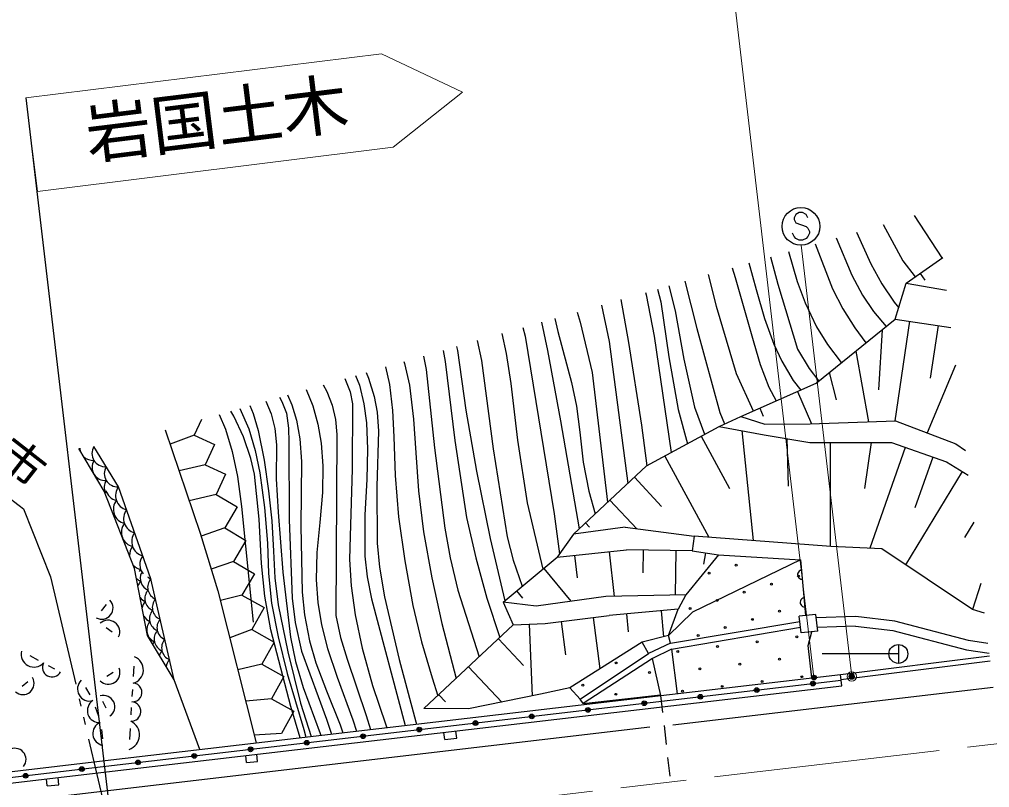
# Model space of a CAD drawing. Units: millimetres, scale not verified. Extents: x 40000 to 680000, y 20000 to 380000.
# Drawn here: x 501860 to 553277, y 272586 to 313291 of the extents above; entities that cross this region are included whole.
import ezdxf
from ezdxf.enums import TextEntityAlignment as Align

# ---------------------------------------------------------------- set-up
doc = ezdxf.new("R2010")
doc.units = ezdxf.units.MM
doc.header["$LTSCALE"] = 1000
doc.header["$PDMODE"] = 32
doc.header["$PDSIZE"] = 500
doc.linetypes.add('CHAIN', pattern=[18.5, 12, -1.5, 3.5, -1.5])
for name, color, linetype, lineweight in [('M-BGD', 7, 'Continuous', 25), ('M-BMK', 2, 'CHAIN', 13), ('M-BMK-OTRS', 5, 'Continuous', 25), ('M-BMK-ROW', 30, 'Continuous', 25), ('M-STR-HTXT', 7, 'Continuous', 13), ('M-STR-STR1', 1, 'Continuous', 25), ('M-STR-STRC', 7, 'Continuous', 25)]:
    doc.layers.add(name, color=color, linetype=linetype, lineweight=lineweight)
doc.layers.add('M-BMK-HTXT', color=7, linetype='Continuous')
doc.styles.add('ＭＳ ゴシック', font='')
doc.styles.get('ＭＳ ゴシック').set_extended_font_data('MS Gothic')

msp = doc.modelspace()

# ---------------------------------------------------------------- linework, layer by layer
at = {"layer": 'M-BGD'}
for p, q in [((549288, 302897), (550746, 300649)), ((548860, 299323), (550794, 300682)), ((549589, 299835), (549847, 299469)), ((548275, 297410), (548860, 299323)), ((548860, 299323), (550998, 298943)), ((544084, 294011), (548275, 297410)), ((549031, 297298), (548249, 292021)), ((548275, 297410), (551229, 296972)), ((547576, 296844), (547382, 293659)), ((550544, 297074), (550129, 294276)), ((546179, 295711), (546855, 291973)), ((551464, 294966), (549972, 291379)), ((544782, 294577), (545150, 293126)), ((540100, 292258), (544084, 294011)), ((543088, 293572), (543837, 291869)), ((541096, 292696), (541281, 292274)), ((511505, 292091), (511127, 291269)), ((538949, 291727), (540100, 292258)), ((540100, 292258), (541366, 291852)), ((509589, 291543), (511441, 286074)), ((535095, 289633), (538949, 291727)), ((538949, 291727), (541328, 291280)), ((541366, 291852), (543759, 291866)), ((543759, 291866), (548298, 292023)), ((548298, 292023), (551490, 290795)), ((511127, 291269), (509846, 290784)), ((511127, 291269), (512205, 290774)), ((537985, 291203), (539493, 288428)), ((540138, 291503), (540750, 285671)), ((541328, 291280), (543746, 290875)), ((542537, 291077), (542595, 288556)), ((512205, 290774), (511710, 289697)), ((543746, 290875), (548074, 290869)), ((544828, 290873), (544821, 285362)), ((546992, 290871), (546648, 288442)), ((548803, 290613), (546922, 285265)), ((548074, 290869), (550991, 289843)), ((551490, 290795), (551994, 290440)), ((536058, 290157), (538398, 285849)), ((550262, 290100), (549313, 287402)), ((511710, 289697), (510322, 289377)), ((511710, 289697), (512788, 289202)), ((531220, 286010), (535095, 289633)), ((550991, 289843), (552145, 289145)), ((512788, 289202), (512293, 288124)), ((534449, 289029), (535891, 287487)), ((551816, 289344), (548823, 284396)), ((512293, 288124), (510863, 287781)), ((512293, 288124), (513408, 287461)), ((513408, 287461), (512746, 286346)), ((533157, 287822), (534575, 286306)), ((531866, 286614), (532079, 286386)), ((552438, 286649), (551946, 285836)), ((511441, 286074), (512380, 283015)), ((512746, 286346), (511491, 285910)), ((512746, 286346), (513861, 285683)), ((531220, 286010), (530368, 284792)), ((533960, 286386), (531220, 286010)), ((533960, 286386), (537616, 285908)), ((537616, 285908), (537521, 285136)), ((544857, 285360), (537616, 285908)), ((513861, 285683), (513198, 284568)), ((530368, 284792), (534038, 285184)), ((531285, 284890), (531412, 283705)), ((533121, 285086), (533374, 282721)), ((537521, 285136), (534038, 285184)), ((534909, 285172), (534892, 283961)), ((536651, 285148), (536618, 282785)), ((538903, 284912), (537186, 282796)), ((537521, 285136), (538903, 284912)), ((538212, 285024), (538115, 284422)), ((538903, 284912), (543248, 284652)), ((547568, 285235), (544857, 285360)), ((552377, 282022), (547568, 285235)), ((513198, 284568), (512031, 284152)), ((513198, 284568), (514313, 283906)), ((527493, 282411), (530368, 284792)), ((543248, 284652), (537524, 281887)), ((543248, 284652), (543515, 281699)), ((514313, 283906), (513651, 282791)), ((529649, 284197), (531089, 282458)), ((543120, 283956), (543105, 283895)), ((543105, 283895), (543113, 283815)), ((543145, 284009), (543120, 283956)), ((543190, 284063), (543145, 284009)), ((543238, 284097), (543190, 284063)), ((543296, 284123), (543238, 284097)), ((543113, 283815), (543138, 283757)), ((543138, 283757), (543172, 283710)), ((543172, 283710), (543227, 283665)), ((543227, 283665), (543279, 283639)), ((543279, 283639), (543341, 283625)), ((552818, 283399), (552377, 282022)), ((512380, 283015), (514410, 274951)), ((528212, 283007), (528525, 282629)), ((537186, 282796), (532940, 282713)), ((537186, 282796), (536779, 282042)), ((506217, 281951), (506474, 282281)), ((513651, 282791), (512509, 282502)), ((513651, 282791), (514830, 282135)), ((529239, 282203), (527493, 282411)), ((527493, 282411), (528036, 281209)), ((532940, 282713), (529239, 282203)), ((543253, 282480), (543239, 282418)), ((543239, 282418), (543246, 282339)), ((543246, 282339), (543271, 282281)), ((543279, 282532), (543253, 282480)), ((543271, 282281), (543306, 282233)), ((543324, 282587), (543279, 282532)), ((543371, 282621), (543324, 282587)), ((543429, 282646), (543371, 282621)), ((514830, 282135), (514175, 280955)), ((536779, 282042), (533119, 281714)), ((534034, 281796), (534120, 280840)), ((535864, 281960), (535988, 280576)), ((536253, 280641), (536779, 282042)), ((537524, 281887), (536253, 280641)), ((543306, 282233), (543360, 282188)), ((543360, 282188), (543413, 282163)), ((543413, 282163), (543474, 282148)), ((553002, 281830), (552377, 282022)), ((528036, 281209), (529724, 281279)), ((529724, 281279), (533119, 281714)), ((530573, 281388), (530798, 279630)), ((532271, 281605), (532620, 278879)), ((536361, 280235), (543218, 281394)), ((544072, 281759), (543186, 281663)), ((543290, 280780), (543186, 281663)), ((544176, 280877), (544072, 281759)), ((546185, 281650), (544094, 281574)), ((548247, 281397), (546185, 281650)), ((552157, 280382), (548247, 281397)), ((506769, 280828), (506459, 281055)), ((514175, 280955), (513010, 280516)), ((514175, 280955), (515354, 280300)), ((523298, 276769), (528036, 281209)), ((528880, 281244), (529037, 277447)), ((536413, 279926), (543254, 281083)), ((544176, 280877), (543290, 280780)), ((543656, 280107), (543850, 280842)), ((546163, 281149), (544152, 281076)), ((546163, 281149), (548154, 280905)), ((548154, 280905), (552056, 279892)), ((515354, 280300), (514699, 279120)), ((527246, 280469), (528577, 279049)), ((534856, 280296), (531035, 277875)), ((536253, 280641), (534856, 280296)), ((535199, 279693), (534856, 280296)), ((536361, 280235), (535199, 279693)), ((536361, 280235), (536253, 280641)), ((553190, 280223), (552157, 280382)), ((536413, 279926), (535403, 279424)), ((536413, 279926), (536724, 277561)), ((543864, 278396), (543656, 280107)), ((548441, 280169), (548441, 279169)), ((552056, 279892), (553251, 279707)), ((502406, 279583), (502853, 279346)), ((531578, 277277), (535199, 279693)), ((535403, 279424), (531745, 277038)), ((535853, 277459), (535403, 279424)), ((548441, 279669), (544404, 279676)), ((545368, 278572), (553267, 279566)), ((553300, 279288), (545400, 278300)), ((503392, 279060), (503727, 278882)), ((506501, 278489), (506821, 278703)), ((507905, 278478), (507937, 279012)), ((514699, 279120), (513435, 278825)), ((514699, 279120), (515878, 278465)), ((525667, 278989), (527420, 277119)), ((501999, 277953), (502303, 278206)), ((515878, 278465), (515223, 277285)), ((545438, 277976), (545368, 278572)), ((505366, 277891), (505598, 277495)), ((507842, 277413), (507864, 277793)), ((531035, 277875), (529478, 277536)), ((531035, 277875), (531578, 277277)), ((506456, 276790), (506286, 277149)), ((515223, 277285), (513853, 277165)), ((515223, 277285), (516402, 276630)), ((524088, 277509), (524436, 277137)), ((529478, 277536), (525663, 276763)), ((531745, 277038), (531578, 277277)), ((531745, 277038), (535842, 277504)), ((505882, 276863), (506047, 276375)), ((507784, 276442), (507807, 276837)), ((516402, 276630), (515747, 275450)), ((525663, 276763), (523298, 276769)), ((506214, 275661), (506271, 275169)), ((507706, 275133), (507740, 275711)), ((515747, 275450), (514306, 275367)), ((524398, 275130), (524354, 275510)), ((524398, 275130), (525038, 275201)), ((525038, 275201), (524993, 275585)), ((513901, 273923), (513859, 274283)), ((514485, 273974), (514440, 274351)), ((513901, 273923), (514485, 273974)), ((503331, 272683), (503288, 273044)), ((503954, 272738), (503909, 273117)), ((503331, 272683), (503954, 272738))]:
    msp.add_line(p, q, dxfattribs=at)
for points in [[(547633, 302424), (548675, 300500), (549325, 299650)], [(546224, 302021), (546989, 300334), (547565, 299279), (548212, 298309), (548458, 298010)], [(544030, 301393), (544954, 299007), (545491, 297964), (546136, 296956), (546726, 296154)], [(545141, 301711), (545978, 299739), (546546, 298681), (547124, 297813), (547788, 297016)], [(542626, 300992), (543086, 299405), (543509, 298268), (544106, 297000), (544684, 296066), (545407, 295109), (545419, 295094)], [(540510, 300386), (540905, 298974), (541350, 297436), (541844, 296089), (542268, 295180), (542872, 294164), (543268, 293652)], [(541657, 300715), (542051, 299259), (543102, 295814), (543723, 294794), (544220, 294121)], [(538357, 299771), (538794, 298099), (539850, 294522), (540751, 292545)], [(539629, 300135), (539794, 299613), (540778, 296156), (541115, 295002), (541577, 293811), (541962, 293077)], [(537132, 299421), (537761, 296908), (538987, 292470), (539222, 291853)], [(535044, 298823), (535075, 298697), (535495, 296514), (536398, 290341)], [(535681, 299005), (535846, 298321), (536270, 295416), (536777, 292626), (537262, 290810)], [(536270, 299174), (536617, 297850), (537072, 295292), (537629, 292751), (538176, 291307)], [(533734, 298449), (534144, 296179), (534830, 291791), (535107, 289640)], [(531420, 297787), (531575, 297245), (532217, 294575), (533029, 287702)], [(532706, 298155), (533119, 296220), (534105, 288708)], [(529527, 297246), (529845, 295754), (530535, 292018), (531523, 286293)], [(530229, 297446), (530389, 296750), (531112, 294060), (531381, 292803), (531561, 291415), (531744, 289823), (532030, 288298), (532373, 287089)], [(528546, 296965), (528665, 296506), (530202, 287092), (530490, 284967)], [(526122, 296272), (526344, 295222), (526973, 290538), (527707, 285877), (528032, 284644), (528513, 283256)], [(527434, 296647), (527662, 295594), (527899, 294007), (528260, 290994), (528770, 287683), (529603, 284158)], [(524314, 295755), (524425, 295160), (524944, 290987), (525557, 286891), (526043, 284753), (526630, 282631), (527315, 280534)], [(525031, 295960), (525079, 295751), (525526, 292584), (526085, 289349), (526810, 285781), (527585, 282487)], [(522240, 295161), (522274, 295053), (522525, 293903), (522747, 292113), (522868, 290318), (523014, 288320), (523284, 286138), (523720, 283693), (524255, 281288), (524998, 278362)], [(523267, 295455), (523420, 294742), (523857, 290583), (524408, 286334), (524682, 284758), (525087, 283056), (526232, 279518)], [(521259, 294881), (521468, 293954), (521633, 292564), (521696, 291164), (521765, 289130), (521954, 286937), (522280, 284601), (522714, 282239), (523169, 280315), (523728, 278395), (524031, 277456)], [(519105, 294265), (519383, 293555), (519510, 292918), (519499, 289459), (519381, 285909), (519348, 284677), (519435, 283280), (519656, 281740), (520028, 279978), (520581, 277999), (521275, 275911), (521327, 275760)], [(519680, 294429), (519880, 293903), (520116, 292927), (520252, 291909), (520315, 290511), (520274, 288910), (520165, 287048), (520159, 284850), (520286, 283754), (520527, 282580), (522301, 275874)], [(520229, 294586), (520363, 294274), (520658, 293315), (520813, 292474), (520886, 291479), (520797, 288541), (520813, 285541), (520937, 284262), (521210, 282689), (521983, 279382), (522866, 276068), (522905, 275945)], [(517058, 293679), (517411, 292815), (517682, 291841), (517855, 290829), (517944, 289631), (517923, 288228), (517788, 286637), (517629, 285041), (517585, 283594), (517672, 282395), (517871, 281206), (518187, 279954), (518697, 278438), (519528, 276185), (519724, 275573)], [(517956, 293936), (518157, 293573), (518436, 292858), (518604, 292086), (518674, 291291), (518638, 281710), (518880, 280545), (519222, 279394), (520245, 276398), (520470, 275660)], [(515639, 293273), (515776, 293049), (516022, 292421), (516129, 291633), (516130, 290895), (516164, 286784), (516307, 282625), (516478, 281340), (516801, 279824), (518127, 276216), (518398, 275418)], [(516059, 293394), (516296, 292867), (516547, 292048), (516722, 291066), (516809, 289858), (516778, 286442), (516852, 282935), (516971, 281738), (517229, 280360), (517562, 279205), (518126, 277706), (518859, 275918), (519008, 275489)], [(513546, 292675), (514011, 291597), (514358, 290449), (514602, 289271), (514855, 287437), (515004, 285530), (515065, 283931), (515226, 282354), (515567, 280571), (516052, 278630), (516930, 275671), (517036, 275258)], [(514072, 292825), (514243, 292416), (514519, 291504), (514839, 289936), (515065, 288320), (515244, 286730), (515320, 285111), (515392, 283697), (515569, 282270), (516084, 279784), (516758, 277067), (517319, 275291)], [(514924, 293069), (515198, 292398), (515393, 291622), (515479, 290755), (515473, 288951), (515569, 287181), (515829, 283993), (516221, 280564), (516498, 279270), (516901, 277891), (517798, 275449), (517829, 275351)], [(512446, 292360), (512774, 291571), (513137, 290402), (513419, 289068), (513631, 287484), (514241, 281353)], [(516735, 275223), (516249, 276883), (515177, 280952), (514873, 282724), (514684, 284463), (514560, 286816), (514320, 289202), (514128, 290032), (513739, 291168), (513226, 292265), (513066, 292538)], [(510053, 278296), (508650, 280654), (507968, 284191), (506353, 288302), (505007, 290563)], [(511422, 274602), (510053, 278296), (508823, 283647), (507111, 288529), (505806, 290655)], [(461857, 268857), (462793, 268614), (464786, 268522), (470876, 269228), (505867, 273348), (545438, 277976)]]:
    msp.add_lwpolyline(points, dxfattribs=at)
for centre, radius in [((539845, 284375), 50), ((538408, 283945), 50), ((543149, 283798), 50), ((541712, 283368), 50), ((540275, 282938), 50), ((538838, 282508), 50), ((537401, 282077), 50), ((542142, 281931), 50), ((540705, 281501), 50), ((539268, 281071), 50), ((537831, 280640), 50), ((540960, 280313), 50), ((543066, 280570), 50), ((536748, 279801), 50), ((538854, 280057), 50), ((548441, 279669), 500), ((533490, 279190), 50), ((542141, 279389), 50), ((535249, 278690), 50), ((537929, 278876), 50), ((540035, 279132), 50), ((541216, 278208), 50), ((543322, 278464), 50), ((531725, 278013), 50), ((537005, 277695), 50), ((539110, 277951), 50), ((533472, 277531), 50)]:
    msp.add_circle(centre, radius, dxfattribs=at)
for centre, radius, start, end in [((505756, 290624), 702, 184.5612, 195.0406), ((506406, 290292), 702, 148.8079, 274.283), ((505756, 290624), 702, 225.7485, 274.283), ((506409, 289561), 702, 148.8079, 274.283), ((507059, 289228), 702, 148.8079, 274.283), ((507061, 288498), 702, 148.8079, 204.0529), ((507731, 288061), 777, 142.9625, 255.6783), ((507078, 287832), 777, 142.9625, 151.7246), ((507191, 288556), 777, 196.9272, 255.6783), ((507618, 287336), 777, 142.9625, 255.6783), ((507078, 287832), 777, 251.1546, 255.6783), ((507506, 286611), 777, 142.9625, 147.244), ((508159, 286840), 777, 142.9625, 255.6783), ((508046, 286116), 777, 142.9625, 200.7432), ((508587, 285620), 777, 142.9625, 255.6783), ((508046, 286116), 777, 202.1361, 255.6783), ((508474, 284895), 777, 142.9625, 181.2169), ((509015, 284400), 777, 142.9625, 219.4379), ((508474, 284895), 777, 221.6624, 255.6783), ((508902, 283675), 777, 142.9625, 152.4246), ((508945, 283676), 682, 155.1105, 246.6296), ((508551, 284149), 682, 224.9152, 246.6296), ((508798, 283078), 682, 139.2716, 163.3134), ((509093, 284273), 682, 228.4862, 246.6296), ((509339, 283203), 682, 139.2716, 246.6296), ((509191, 282605), 682, 139.2716, 246.6296), ((506224, 282104), 598, 240.4694, 43.4647), ((508798, 283078), 682, 218.5331, 246.6296), ((509044, 282008), 682, 139.2716, 171.5076), ((509585, 282132), 682, 139.2716, 246.6296), ((509438, 281535), 682, 139.2716, 246.6296), ((506556, 280835), 621, 334.8973, 132.5545), ((509044, 282008), 682, 210.3389, 246.6296), ((509290, 280938), 682, 139.2716, 246.6296), ((509831, 281062), 682, 139.2716, 246.6296), ((509684, 280465), 682, 139.2716, 246.6296), ((509536, 279867), 682, 139.2716, 152.5154), ((510078, 279992), 682, 139.2716, 246.6296), ((502636, 279666), 691, 167.3239, 316.8155), ((509930, 279395), 682, 139.2716, 162.6889), ((507698, 278830), 732, 284.7106, 68.471), ((510324, 278922), 682, 139.2716, 174.8689), ((503590, 278961), 507, 152.7135, 331.4259), ((506577, 278676), 614, 224.285, 23.1495), ((502046, 278106), 593, 228.2846, 31.3658), ((505578, 277813), 641, 134.0695, 285.3401), ((507858, 277627), 497, 266.149, 87.0325), ((506097, 276664), 636, 123.2971, 274.1298), ((506320, 276873), 593, 303.8156, 106.9727), ((507781, 276619), 515, 268.1049, 85.0766), ((506375, 275449), 625, 111.8233, 260.7099), ((507417, 275375), 807, 288.6173, 64.5642), ((501620, 274076), 593, 320.3043, 123.4534)]:
    msp.add_arc(centre, radius, start, end, dxfattribs=at)
at = {"layer": 'M-BMK'}
msp.add_line((465198, 264517), (553810, 274931), dxfattribs=at)
at = {"layer": 'M-BMK-OTRS'}
msp.add_line((502201, 309141), (511540, 229688), dxfattribs=at)
at = {"layer": 'M-BMK-ROW'}
for p, q in [((498409, 290165), (502074, 287364)), ((502074, 287364), (503512, 283752)), ((503512, 283752), (504844, 278065)), ((505026, 277286), (505118, 276897)), ((505254, 276312), (505346, 275923)), ((505528, 275144), (506669, 270276))]:
    msp.add_line(p, q, dxfattribs=at)
at = {"layer": 'M-STR-HTXT'}
for p, q in [((538709, 323167), (543969, 278414)), ((502201, 309141), (521058, 311475)), ((525348, 309436), (521058, 311475)), ((502201, 309141), (502816, 304179)), ((521672, 306513), (525348, 309436)), ((502816, 304179), (521672, 306513)), ((543285, 301326), (545970, 278477))]:
    msp.add_line(p, q, dxfattribs=at)
for radius in [150, 120, 90, 60, 30, 20]:
    msp.add_circle((545970, 278477), radius, dxfattribs=at)
msp.add_point((545970, 278477), dxfattribs=at)
at = {"layer": 'M-STR-STR1'}
for p, q in [((535844, 277459), (535945, 276564)), ((536024, 275869), (536136, 274875)), ((536215, 274180), (536327, 273186))]:
    msp.add_line(p, q, dxfattribs=at)
msp.add_lwpolyline([(462074, 269420), (462883, 269211), (464765, 269123), (470807, 269824), (505797, 273944), (545368, 278572)], dxfattribs=at)
at = {"layer": 'M-STR-STRC'}
for p, q in [((543006, 302962), (542915, 302781)), ((543188, 303053), (543006, 302962)), ((543370, 303053), (543188, 303053)), ((543551, 302962), (543370, 303053)), ((543642, 302781), (543551, 302962)), ((542915, 302781), (542915, 302690)), ((542915, 302690), (543006, 302508)), ((543006, 302508), (543551, 302326)), ((542915, 301781), (542824, 301962)), ((543551, 302326), (543642, 302235)), ((543642, 302235), (543733, 302053)), ((543733, 301962), (543642, 301781)), ((543733, 302053), (543733, 301962)), ((543006, 301690), (542915, 301781)), ((543188, 301599), (543006, 301690)), ((543370, 301599), (543188, 301599)), ((543551, 301690), (543370, 301599)), ((543642, 301781), (543551, 301690)), ((536493, 275919), (553470, 277913)), ((535262, 275780), (472202, 268386))]:
    msp.add_line(p, q, dxfattribs=at)
msp.add_lwpolyline([(461966, 269138), (462838, 268912), (464776, 268823), (470841, 269526), (505832, 273646), (545403, 278274)], dxfattribs=at)
for centre, radius in [((543279, 302326), 1000), ((543913, 278100), 125), ((543913, 278100), 75), ((543969, 278414), 125), ((543969, 278414), 100), ((543969, 278414), 75), ((543969, 278414), 50), ((543969, 278414), 25), ((543969, 278414), 10), ((540933, 277751), 125), ((540933, 277751), 75), ((540933, 277751), 25), ((543913, 278100), 25), ((534972, 277054), 125), ((537952, 277403), 125), ((537952, 277403), 75), ((537952, 277403), 25), ((531991, 276706), 125), ((531991, 276706), 75), ((531991, 276706), 25), ((534972, 277054), 75), ((534972, 277054), 25), ((526031, 276008), 125), ((529011, 276357), 125), ((529011, 276357), 75), ((529011, 276357), 25), ((523050, 275660), 125), ((523050, 275660), 75), ((523050, 275660), 25), ((526031, 276008), 75), ((526031, 276008), 25), ((517089, 274962), 125), ((520070, 275311), 125), ((520070, 275311), 75), ((520070, 275311), 25), ((514109, 274614), 125), ((514109, 274614), 75), ((514109, 274614), 25), ((517089, 274962), 75), ((517089, 274962), 25), ((511129, 274265), 125), ((511129, 274265), 75), ((511129, 274265), 25), ((505168, 273567), 125), ((505168, 273567), 75), ((505168, 273567), 25), ((508148, 273917), 125), ((508148, 273917), 75), ((508148, 273917), 25), ((502188, 273217), 125), ((502188, 273217), 75), ((502188, 273217), 25)]:
    msp.add_circle(centre, radius, dxfattribs=at)

# ---------------------------------------------------------------- texts
at = {"layer": 'M-BMK-HTXT', "style": 'ＭＳ ゴシック'}
msp.add_text('岩国市', height=1833, rotation=322.019, dxfattribs=at).set_placement((496097, 292470), align=Align.BOTTOM_LEFT)
at = {"layer": 'M-STR-HTXT', "style": 'ＭＳ ゴシック'}
msp.add_text('岩国土木', height=2566, rotation=7.055, dxfattribs=at).set_placement((512317, 308036), align=Align.MIDDLE_CENTER)

doc.saveas('drawing.dxf')
